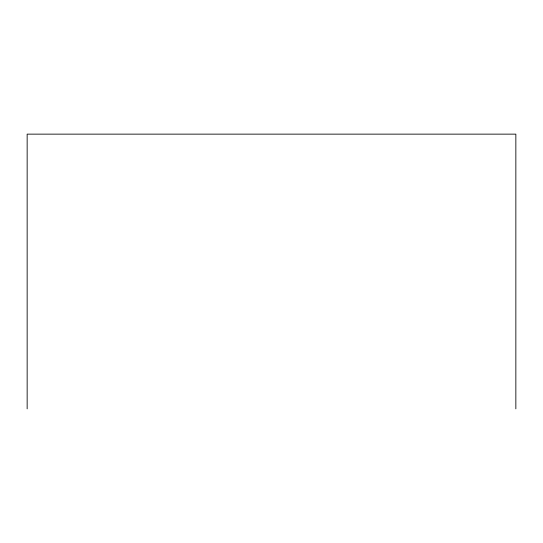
<?xml version="1.0" encoding="UTF-8"?>
<svg xmlns="http://www.w3.org/2000/svg" width="543" height="543" viewBox="0 0 543 543"><rect width="100%" height="100%" fill="white"/><g stroke="black" fill="none" stroke-linecap="round" stroke-linejoin="round"><path stroke-width="0.81" d="M515.85 408.859L515.85 134.141L27.15 134.141L27.15 408.859"/></g></svg>
